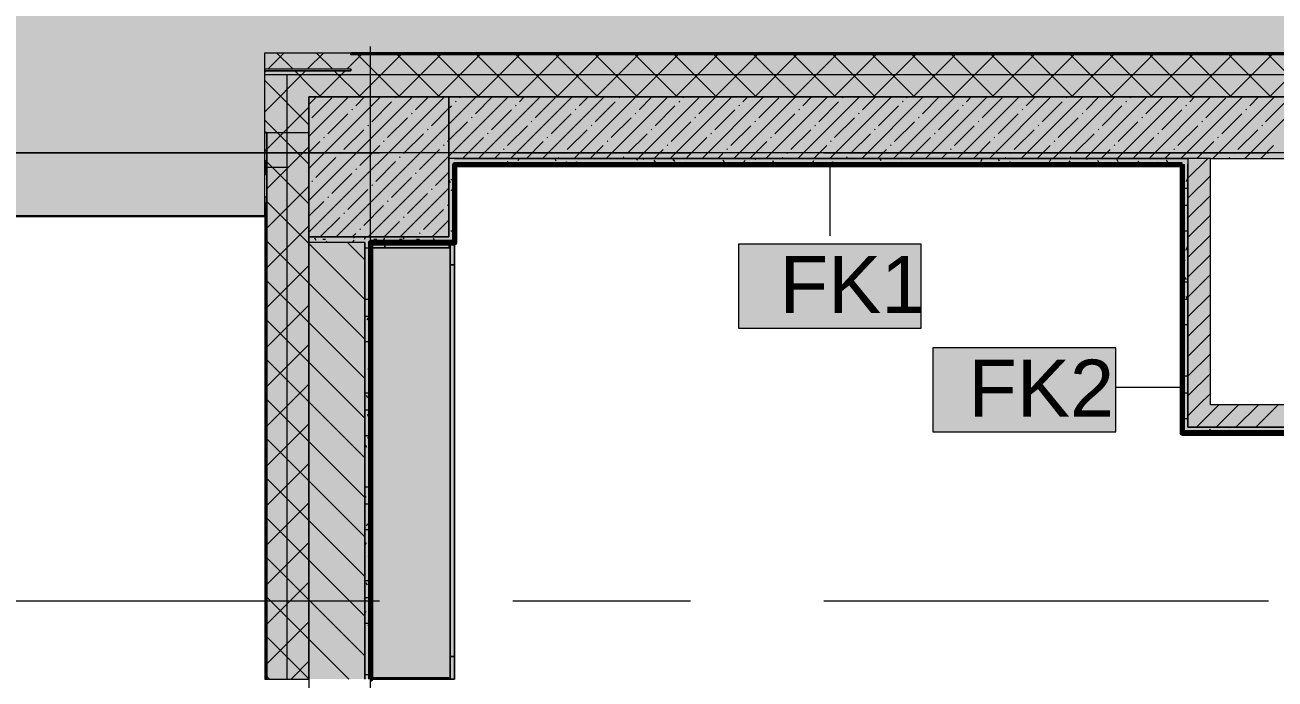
# Model space of a CAD drawing. Header units: millimetres. Extents: x -3817 to 677485, y -22715 to 103890.
# Drawn here: x 551044 to 555509, y 14997 to 17334 of the extents above; entities that cross this region are included whole.
import ezdxf

# ---------------------------------------------------------------- set-up
doc = ezdxf.new("R2010")
doc.units = ezdxf.units.MM
doc.layers.add('PDF _Геометрия', color=7, linetype='Continuous', true_color=0x1d1d1d)
doc.layers.add('PDF _Сплошная заливка', color=7, linetype='Continuous', true_color=0xffffff)
doc.layers.add('PDF _Текст', color=7, linetype='Continuous')
doc.styles.add('PDF GOST-Common', font='arial.ttf')

msp = doc.modelspace()

# ---------------------------------------------------------------- hatches: boundary and pattern name
at = {"layer": 'PDF _Сплошная заливка', "true_color": 0xd4d4d4, "transparency": 33554559}
msp.add_hatch(color=254, dxfattribs=at).paths.add_polyline_path([(551323.7, 16651.8), (551900.1, 16651.8), (551900.1, 17234.9), (590928.1, 17234.9), (590928.1, 25765.2), (586096.2, 25765.2), (586096.2, 29274.9), (549759, 29274.9), (549759, 16651.8), (550593, 16651.8)])
at = {"layer": 'PDF _Сплошная заливка', "transparency": 33554559}
for points in [[(551900.1, 17176.9), (552208.1, 17176.9), (552208.1, 17234.9), (551900.1, 17234.9), (551900.1, 17218.2)], [(551900.1, 16949.9), (552058.1, 16949.9), (552058.1, 17169.9), (551900.1, 17169.9), (551900.1, 16955.7)], [(552058.1, 16576.9), (552558.1, 16576.9), (552558.1, 17076.9), (552058.1, 17076.9), (552058.1, 16955.7)], [(552785.2, 16856.9), (556228.1, 16856.9), (556228.1, 17076.9), (552558.1, 17076.9), (552558.1, 16856.9), (552578.1, 16856.9)], [(555177.1, 16836.9), (555198.1, 16836.9), (555198.1, 16856.9), (552578.1, 16856.9), (552578.1, 16836.9), (553515.9, 16836.9)], [(555178.1, 15876.9), (555198.1, 15876.9), (555198.1, 16836.9), (555178.1, 16836.9), (555178.1, 16477.7)], [(555198.1, 15976.9), (555278.1, 15976.9), (555278.1, 16856.9), (555198.1, 16856.9), (555198.1, 16477.7)], [(552278.1, 16556.9), (552578.1, 16556.9), (552578.1, 16576.9), (552058.1, 16576.9), (552058.1, 16556.9), (552258.1, 16556.9)], [(556438.9, 15896.9), (557808.1, 15896.9), (557808.1, 15976.9), (555198.1, 15976.9), (555198.1, 15896.9)], [(557828.1, 15876.9), (557828.1, 15896.9), (555198.1, 15896.9), (555198.1, 15876.9), (556438.9, 15876.9)]]:
    msp.add_hatch(color=256, dxfattribs=at).paths.add_polyline_path(points)
h = msp.add_hatch(color=256, dxfattribs=at)
h.paths.add_polyline_path([(585778.1, 17076.9), (587578.1, 17076.9), (587578.1, 17226.9), (585778.1, 17226.9)], flags=0)
h.paths.add_polyline_path([(584278.1, 17076.9), (584278.1, 17226.9), (582195.1, 17226.9), (582195.1, 17076.9), (584206.9, 17076.9)], flags=0)
h.paths.add_polyline_path([(585178.1, 17076.9), (585408.1, 17076.9), (585408.1, 17226.9), (585178.1, 17226.9)], flags=0)
h.paths.add_polyline_path([(588858.1, 17076.9), (588858.1, 17226.9), (588478.1, 17226.9), (588478.1, 17076.9), (588591.4, 17076.9)], flags=0)
h.paths.add_polyline_path([(591155.8, 17076.9), (591155.8, 17226.9), (588878.1, 17226.9), (588878.1, 17076.9), (590783.6, 17076.9)], flags=0)
h.paths.add_polyline_path([(581284, 17076.9), (581395.1, 17076.9), (581395.1, 17226.9), (577788.4, 17226.9), (577788.4, 17076.9), (579822.5, 17076.9)], flags=0)
h.paths.add_polyline_path([(576588.4, 17076.9), (576588.4, 17226.9), (571968.1, 17226.9), (571968.1, 17076.9), (574678.1, 17076.9)], flags=0)
h.paths.add_polyline_path([(571053.6, 17076.9), (571168.1, 17076.9), (571168.1, 17226.9), (565028.1, 17226.9), (565028.1, 17076.9), (569592.2, 17076.9)], flags=0)
h.paths.add_polyline_path([(557900.3, 17076.9), (558928.1, 17076.9), (558928.1, 17226.9), (552208.1, 17226.9), (552208.1, 17169.9), (552058.1, 17169.9), (552058.1, 17076.9), (556828.1, 17076.9)], flags=0)
h.paths.add_polyline_path([(560092.6, 17076.9), (560428.1, 17076.9), (560428.1, 17226.9), (559828.1, 17226.9), (559828.1, 17076.9)], flags=0)
h.paths.add_polyline_path([(561328.1, 17076.9), (561928.1, 17076.9), (561928.1, 17226.9), (561328.1, 17226.9)], flags=0)
h = msp.add_hatch(color=256, dxfattribs=at)
h.paths.add_polyline_path([(551908.1, 1776.9), (552058.1, 1776.9), (552058.1, 7096.9), (551908.1, 7096.9), (551908.1, 5006.1)], flags=0)
h.paths.add_polyline_path([(551908.1, 9196.9), (552058.1, 9196.9), (552058.1, 10396.9), (551908.1, 10396.9)], flags=0)
h.paths.add_polyline_path([(551908.1, 12696.9), (552058.1, 12696.9), (552058.1, 14096.9), (551908.1, 14096.9)], flags=0)
h.paths.add_polyline_path([(551908.1, 14996.9), (552058.1, 14996.9), (552058.1, 16949.9), (551908.1, 16949.9), (551908.1, 16477.7)], flags=0)
h = msp.add_hatch(color=256, dxfattribs=at)
h.paths.add_polyline_path([(552278.1, 13296.9), (552278.1, 14096.9), (552258.1, 14096.9), (552258.1, 13296.9)], flags=0)
h.paths.add_polyline_path([(552258.1, 14996.9), (552278.1, 14996.9), (552278.1, 16556.9), (552258.1, 16556.9), (552258.1, 16477.7)], flags=0)
at = {"layer": 'PDF _Сплошная заливка', "true_color": 0xeae6de, "transparency": 33554559}
msp.add_hatch(color=254, dxfattribs=at).paths.add_polyline_path([(552279.1, 14997.1), (552578.1, 14997.1), (552578.1, 16555.9), (552279.1, 16555.9), (552279.1, 16477.7)])

# ---------------------------------------------------------------- linework, layer by layer
at = {"layer": 'PDF _Геометрия', "color": 7, "lineweight": 20}
msp.add_lwpolyline([(586096.2, 25765.2), (586096.2, 29276.9), (549757, 29276.9), (549757, 16649.8), (551900.1, 16649.8), (551900.1, 16651.8), (549759, 16651.8), (549759, 29274.9), (586094.2, 29274.9)], dxfattribs=at)
at = {"layer": 'PDF _Геометрия', "color": 8, "lineweight": 9, "true_color": 0x808080}
msp.add_lwpolyline([(590928.1, 17234.9), (590928.1, 25765.2), (586096.2, 25765.2), (586096.2, 29274.9), (549759, 29274.9), (549759, 16651.8), (551900.1, 16651.8), (551900.1, 17234.9)], close=True, dxfattribs=at)
at = {"layer": 'PDF _Геометрия', "color": 253, "lineweight": 9, "true_color": 0xaaaaaa}
for points in [[(552278.1, 12455.5), (552278.1, 14756.9), (552278.1, 17256.9)], [(547629.9, 16876.9), (550129.9, 16876.9), (552310.3, 16876.9)], [(552786.5, 16876.9), (553421.5, 16876.9)], [(553897.8, 16876.9), (555485.3, 16876.9)], [(547629.9, 15276.9), (550129.9, 15276.9), (552310.3, 15276.9)], [(552786.5, 15276.9), (553421.5, 15276.9)], [(553897.8, 15276.9), (555485.3, 15276.9)]]:
    msp.add_lwpolyline(points, dxfattribs=at)
at = {"layer": 'PDF _Геометрия', "lineweight": 9}
for points in [[(551911.8, 17176.9), (551969.8, 17234.9)], [(552000.2, 17176.9), (551942.2, 17234.9)], [(552053.2, 17176.9), (552111.2, 17234.9)], [(552141.6, 17176.9), (552083.6, 17234.9)], [(552194.6, 17176.9), (552208.1, 17190.4), (552244.6, 17226.9)], [(552383, 17076.9), (552233, 17226.9)], [(552236, 17076.9), (552386, 17226.9)], [(552524.5, 17076.9), (552374.5, 17226.9)], [(552377.5, 17076.9), (552527.5, 17226.9)], [(552665.9, 17076.9), (552515.9, 17226.9)], [(552518.9, 17076.9), (552668.9, 17226.9)], [(552807.3, 17076.9), (552657.3, 17226.9)], [(552660.3, 17076.9), (552810.3, 17226.9)], [(552948.7, 17076.9), (552798.7, 17226.9)], [(552801.7, 17076.9), (552951.7, 17226.9)], [(553090.1, 17076.9), (552940.1, 17226.9)], [(552943.1, 17076.9), (553093.1, 17226.9)], [(553231.6, 17076.9), (553081.6, 17226.9)], [(553084.6, 17076.9), (553234.6, 17226.9)], [(553373, 17076.9), (553223, 17226.9)], [(553226, 17076.9), (553376, 17226.9)], [(553514.4, 17076.9), (553364.4, 17226.9)], [(553367.4, 17076.9), (553517.4, 17226.9)], [(553655.8, 17076.9), (553505.8, 17226.9)], [(553508.8, 17076.9), (553658.8, 17226.9)], [(553797.3, 17076.9), (553647.3, 17226.9)], [(553650.2, 17076.9), (553800.2, 17226.9)], [(553938.7, 17076.9), (553788.7, 17226.9)], [(553791.7, 17076.9), (553941.7, 17226.9)], [(554080.1, 17076.9), (553930.1, 17226.9)], [(553933.1, 17076.9), (554083.1, 17226.9)], [(554221.5, 17076.9), (554071.5, 17226.9)], [(554074.5, 17076.9), (554224.5, 17226.9)], [(554362.9, 17076.9), (554212.9, 17226.9)], [(554215.9, 17076.9), (554365.9, 17226.9)], [(554504.4, 17076.9), (554354.4, 17226.9)], [(554357.4, 17076.9), (554507.4, 17226.9)], [(554645.8, 17076.9), (554495.8, 17226.9)], [(554498.8, 17076.9), (554648.8, 17226.9)], [(554787.2, 17076.9), (554637.2, 17226.9)], [(554640.2, 17076.9), (554790.2, 17226.9)], [(554928.6, 17076.9), (554778.6, 17226.9)], [(554781.6, 17076.9), (554931.6, 17226.9)], [(555070, 17076.9), (554920, 17226.9)], [(554923, 17076.9), (555073, 17226.9)], [(555211.5, 17076.9), (555061.5, 17226.9)], [(555064.5, 17076.9), (555214.5, 17226.9)], [(555352.9, 17076.9), (555202.9, 17226.9)], [(555205.9, 17076.9), (555355.9, 17226.9)], [(555494.3, 17076.9), (555344.3, 17226.9)], [(555347.3, 17076.9), (555497.3, 17226.9)], [(555635.7, 17076.9), (555485.7, 17226.9)], [(555488.7, 17076.9), (555638.7, 17226.9)], [(551900.1, 17165.2), (551904.8, 17169.9)], [(551900.1, 17023.8), (552046.2, 17169.9)], [(552100.2, 17076.9), (552058.1, 17118.9), (552007.2, 17169.9)], [(552094.6, 17076.9), (552187.6, 17169.9)], [(552241.6, 17076.9), (552148.6, 17169.9)], [(552058.1, 16977.5), (551900.1, 17135.5)], [(552058.1, 17049.5), (552085.5, 17076.9)], [(552058.1, 16935.4), (552199.6, 17076.9)], [(552058.1, 16821.4), (552313.6, 17076.9)], [(552058.1, 16707.3), (552427.7, 17076.9)], [(552058.1, 16593.3), (552541.7, 17076.9)], [(552068.3, 17002.6), (552139.6, 17073.9)], [(552155.8, 16576.9), (552558.1, 16979.2), (552655.8, 17076.9)], [(552225.1, 17045.4), (552256.6, 17076.9)], [(552269.8, 16576.9), (552558.1, 16865.2), (552769.8, 17076.9)], [(552282.2, 16988.4), (552353.4, 17059.7)], [(552367.7, 17073.9), (552370.1, 17076.3)], [(552439, 17031.2), (552484.7, 17076.9)], [(552581.5, 17059.7), (552583.9, 17062)], [(552595.8, 17073.9), (552598.7, 17076.9)], [(552652.8, 17016.9), (552712.8, 17076.9)], [(552663.9, 16856.9), (552883.9, 17076.9)], [(552777.9, 16856.9), (552997.9, 17076.9)], [(552809.6, 17059.7), (552826.8, 17076.9)], [(552866.7, 17002.6), (552937.9, 17073.9)], [(552892, 16856.9), (553112, 17076.9)], [(553006, 16856.9), (553226, 17076.9)], [(553023.5, 17045.4), (553054.9, 17076.9)], [(553080.5, 16988.4), (553151.8, 17059.7)], [(553120.1, 16856.9), (553340.1, 17076.9)], [(553166, 17073.9), (553168.4, 17076.3)], [(553234.1, 16856.9), (553454.1, 17076.9)], [(553237.3, 17031.2), (553283, 17076.9)], [(553348.2, 16856.9), (553568.2, 17076.9)], [(553379.9, 17059.7), (553382.3, 17062)], [(553394.1, 17073.9), (553397.1, 17076.9)], [(553451.2, 17016.9), (553511.1, 17076.9)], [(553462.2, 16856.9), (553682.2, 17076.9)], [(553576.3, 16856.9), (553796.3, 17076.9)], [(553608, 17059.7), (553625.2, 17076.9)], [(553665, 17002.6), (553736.3, 17073.9)], [(553690.3, 16856.9), (553910.3, 17076.9)], [(553804.4, 16856.9), (554024.4, 17076.9)], [(553821.8, 17045.4), (553853.3, 17076.9)], [(553878.9, 16988.4), (553950.1, 17059.7)], [(553918.4, 16856.9), (554138.4, 17076.9)], [(553964.4, 17073.9), (553966.8, 17076.3)], [(554032.5, 16856.9), (554252.5, 17076.9)], [(554035.7, 17031.2), (554081.4, 17076.9)], [(554146.5, 16856.9), (554366.5, 17076.9)], [(554178.2, 17059.7), (554180.6, 17062)], [(554192.5, 17073.9), (554195.4, 17076.9)], [(554249.5, 17016.9), (554309.5, 17076.9)], [(554260.6, 16856.9), (554480.5, 17076.9)], [(554374.6, 16856.9), (554594.6, 17076.9)], [(554406.3, 17059.7), (554423.5, 17076.9)], [(554463.4, 17002.6), (554534.6, 17073.9)], [(554488.6, 16856.9), (554708.6, 17076.9)], [(554602.7, 16856.9), (554822.7, 17076.9)], [(554620.2, 17045.4), (554651.6, 17076.9)], [(554677.2, 16988.4), (554748.5, 17059.7)], [(554716.7, 16856.9), (554936.7, 17076.9)], [(554762.7, 17073.9), (554765.1, 17076.3)], [(554830.8, 16856.9), (555050.8, 17076.9)], [(554834, 17031.2), (554879.7, 17076.9)], [(554944.8, 16856.9), (555164.8, 17076.9)], [(554976.6, 17059.7), (554978.9, 17062)], [(554990.8, 17073.9), (554993.8, 17076.9)], [(555047.9, 17016.9), (555107.8, 17076.9)], [(555058.9, 16856.9), (555278.9, 17076.9)], [(555172.9, 16856.9), (555392.9, 17076.9)], [(555204.7, 17059.7), (555221.9, 17076.9)], [(555261.7, 17002.6), (555333, 17073.9)], [(555287, 16856.9), (555507, 17076.9)], [(555401, 16856.9), (555621, 17076.9)], [(555418.5, 17045.4), (555450, 17076.9)], [(555475.5, 16988.4), (555546.8, 17059.7)], [(551900.1, 16882.4), (551908.1, 16890.4), (551967.6, 16949.9), (552058.1, 17040.4)], [(552125.3, 16945.6), (552196.6, 17016.9)], [(552210.9, 17031.2), (552213.3, 17033.5)], [(552424.7, 17016.9), (552427.1, 17019.3)], [(552496, 16974.1), (552558.1, 17036.2), (552567.3, 17045.4)], [(552709.8, 16959.9), (552781.1, 17031.2)], [(552795.4, 17045.4), (552797.8, 17047.8)], [(552923.7, 16945.6), (552995, 17016.9)], [(553009.2, 17031.2), (553011.6, 17033.5)], [(553223.1, 17016.9), (553225.4, 17019.3)], [(553294.4, 16974.1), (553365.6, 17045.4)], [(553508.2, 16959.9), (553579.5, 17031.2)], [(553593.7, 17045.4), (553596.1, 17047.8)], [(553722, 16945.6), (553793.3, 17016.9)], [(553807.6, 17031.2), (553809.9, 17033.5)], [(554021.4, 17016.9), (554023.8, 17019.3)], [(554092.7, 16974.1), (554164, 17045.4)], [(554306.5, 16959.9), (554377.8, 17031.2)], [(554392.1, 17045.4), (554394.4, 17047.8)], [(554520.4, 16945.6), (554591.7, 17016.9)], [(554605.9, 17031.2), (554608.3, 17033.5)], [(554819.8, 17016.9), (554822.1, 17019.3)], [(554891, 16974.1), (554962.3, 17045.4)], [(555104.9, 16959.9), (555176.2, 17031.2)], [(555190.4, 17045.4), (555192.8, 17047.8)], [(555318.7, 16945.6), (555390, 17016.9)], [(555404.3, 17031.2), (555406.6, 17033.5)], [(552058.1, 16836.1), (551944.4, 16949.9), (551900.1, 16994.1)], [(552267.9, 16974.1), (552270.3, 16976.5)], [(552339.2, 16931.4), (552410.5, 17002.6)], [(552553, 16917.1), (552558.1, 16922.2), (552624.3, 16988.4)], [(552638.6, 17002.6), (552640.9, 17005)], [(552766.9, 16902.8), (552838.2, 16974.1)], [(552852.4, 16988.4), (552854.8, 16990.8)], [(553066.3, 16974.1), (553068.6, 16976.5)], [(553137.5, 16931.4), (553208.8, 17002.6)], [(553351.4, 16917.1), (553422.7, 16988.4)], [(553436.9, 17002.6), (553439.3, 17005)], [(553565.2, 16902.8), (553636.5, 16974.1)], [(553650.8, 16988.4), (553653.1, 16990.8)], [(553864.6, 16974.1), (553867, 16976.5)], [(553935.9, 16931.4), (554007.2, 17002.6)], [(554149.7, 16917.1), (554221, 16988.4)], [(554235.3, 17002.6), (554237.6, 17005)], [(554363.6, 16902.8), (554434.8, 16974.1)], [(554449.1, 16988.4), (554451.5, 16990.8)], [(554662.9, 16974.1), (554665.3, 16976.5)], [(554734.2, 16931.4), (554805.5, 17002.6)], [(554948.1, 16917.1), (555019.3, 16988.4)], [(555033.6, 17002.6), (555036, 17005)], [(555161.9, 16902.8), (555233.2, 16974.1)], [(555247.4, 16988.4), (555249.8, 16990.8)], [(555461.3, 16974.1), (555463.7, 16976.5)], [(552111.1, 16931.4), (552113.5, 16933.7)], [(552182.4, 16888.6), (552253.7, 16959.9)], [(552396.2, 16874.3), (552467.5, 16945.6)], [(552481.8, 16959.9), (552484.1, 16962.2)], [(552610.1, 16860.1), (552681.3, 16931.4)], [(552695.6, 16945.6), (552698, 16948)], [(552909.4, 16931.4), (552911.8, 16933.7)], [(552980.7, 16888.6), (553052, 16959.9)], [(553194.6, 16874.3), (553265.8, 16945.6)], [(553280.1, 16959.9), (553282.5, 16962.2)], [(553408.4, 16860.1), (553479.7, 16931.4)], [(553493.9, 16945.6), (553496.3, 16948)], [(553707.8, 16931.4), (553710.2, 16933.7)], [(553779.1, 16888.6), (553850.3, 16959.9)], [(553992.9, 16874.3), (554064.2, 16945.6)], [(554078.4, 16959.9), (554080.8, 16962.2)], [(554206.7, 16860.1), (554278, 16931.4)], [(554292.3, 16945.6), (554294.7, 16948)], [(554506.1, 16931.4), (554508.5, 16933.7)], [(554577.4, 16888.6), (554648.7, 16959.9)], [(554791.2, 16874.3), (554862.5, 16945.6)], [(554876.8, 16959.9), (554879.2, 16962.2)], [(555005.1, 16860.1), (555076.4, 16931.4)], [(555090.6, 16945.6), (555093, 16948)], [(555304.5, 16931.4), (555306.8, 16933.7)], [(555375.7, 16888.6), (555447, 16959.9)], [(551908.1, 16748.9), (552058.1, 16898.9)], [(552058.1, 16878.4), (552096.8, 16917.1)], [(552239.4, 16831.6), (552310.7, 16902.8)], [(552324.9, 16917.1), (552327.3, 16919.5)], [(552453.2, 16817.3), (552524.5, 16888.6)], [(552538.8, 16902.8), (552541.1, 16905.2)], [(552752.6, 16888.6), (552755, 16891)], [(552834.9, 16856.9), (552895.2, 16917.1)], [(553063, 16856.9), (553109, 16902.8)], [(553123.3, 16917.1), (553125.6, 16919.5)], [(553291.1, 16856.9), (553322.9, 16888.6)], [(553337.1, 16902.8), (553339.5, 16905.2)], [(553551, 16888.6), (553553.3, 16891)], [(553633.3, 16856.9), (553693.5, 16917.1)], [(553861.4, 16856.9), (553907.4, 16902.8)], [(553921.6, 16917.1), (553924, 16919.5)], [(554089.5, 16856.9), (554121.2, 16888.6)], [(554135.5, 16902.8), (554137.8, 16905.2)], [(554349.3, 16888.6), (554351.7, 16891)], [(554431.6, 16856.9), (554491.9, 16917.1)], [(554659.7, 16856.9), (554705.7, 16902.8)], [(554720, 16917.1), (554722.3, 16919.5)], [(554887.8, 16856.9), (554919.6, 16888.6)], [(554933.8, 16902.8), (554936.2, 16905.2)], [(555147.7, 16888.6), (555150, 16891)], [(555230, 16856.9), (555290.2, 16917.1)], [(555458.1, 16856.9), (555504.1, 16902.8)], [(552058.1, 16694.7), (551908.1, 16844.7), (551902.9, 16849.9), (551900.1, 16852.7)], [(552082.6, 16788.8), (552153.9, 16860.1)], [(552168.1, 16874.3), (552170.5, 16876.7)], [(552296.4, 16774.5), (552367.7, 16845.8)], [(552382, 16860.1), (552384.3, 16862.4)], [(552720.9, 16856.9), (552738.4, 16874.3)], [(552949, 16856.9), (552952.2, 16860.1)], [(552966.5, 16874.3), (552968.8, 16876.7)], [(553180.3, 16860.1), (553182.7, 16862.4)], [(553519.2, 16856.9), (553536.7, 16874.3)], [(553747.3, 16856.9), (553750.5, 16860.1)], [(553764.8, 16874.3), (553767.2, 16876.7)], [(553978.6, 16860.1), (553981, 16862.4)], [(554317.6, 16856.9), (554335.1, 16874.3)], [(554545.7, 16856.9), (554548.9, 16860.1)], [(554563.2, 16874.3), (554565.5, 16876.7)], [(554777, 16860.1), (554779.4, 16862.4)], [(555115.9, 16856.9), (555133.4, 16874.3)], [(555198.1, 16786.3), (555268.7, 16856.9)], [(555344, 16856.9), (555347.2, 16860.1)], [(555361.5, 16874.3), (555363.9, 16876.7)], [(552139.6, 16731.8), (552210.9, 16803.1)], [(552225.1, 16817.3), (552227.5, 16819.7)], [(552439, 16803.1), (552441.4, 16805.4)], [(552510.3, 16760.3), (552558.1, 16808.1)], [(555198.1, 16715.5), (555278.1, 16795.5)], [(551908.1, 16607.5), (552058.1, 16757.5)], [(552068.3, 16774.5), (552070.7, 16776.9)], [(552196.6, 16674.7), (552267.9, 16746)], [(552282.2, 16760.3), (552284.5, 16762.7)], [(552353.4, 16717.5), (552424.7, 16788.8)], [(552383.9, 16576.9), (552558.1, 16751.1)], [(552496, 16746), (552498.4, 16748.4)], [(552258.1, 16353.3), (552058.1, 16553.3), (551908.1, 16703.3)], [(552058.1, 16650.3), (552111.1, 16703.3)], [(552125.3, 16717.5), (552127.7, 16719.9)], [(552339.2, 16703.3), (552341.6, 16705.6)], [(552410.5, 16660.5), (552481.8, 16731.8)], [(555198.1, 16644.8), (555278.1, 16724.8)], [(552182.4, 16660.5), (552184.7, 16662.9)], [(552253.7, 16617.7), (552324.9, 16689)], [(552467.5, 16603.5), (552538.8, 16674.7)], [(552553, 16689), (552555.4, 16691.4)], [(551908.1, 16466.1), (552058.1, 16616.1)], [(552098.7, 16576.9), (552168.1, 16646.2)], [(552326.8, 16576.9), (552382, 16632)], [(552396.2, 16646.2), (552398.6, 16648.6)], [(552497.9, 16576.9), (552558.1, 16637.1)], [(555198.1, 16574.1), (555278.1, 16654.1)], [(552212.8, 16576.9), (552225.1, 16589.2)], [(552239.4, 16603.5), (552241.8, 16605.8)], [(552453.2, 16589.2), (552455.6, 16591.6)], [(552554.9, 16576.9), (552558.1, 16580)], [(555198.1, 16503.4), (555278.1, 16583.4)], [(552258.1, 16211.8), (552058.1, 16411.8), (551908.1, 16561.8)], [(552258.1, 16494.7), (552195.9, 16556.9)], [(555198.1, 16432.7), (555278.1, 16512.7)], [(551908.1, 16324.7), (552058.1, 16474.7)], [(555198.1, 16362), (555278.1, 16442)], [(552258.1, 16070.4), (552058.1, 16270.4), (551908.1, 16420.4)], [(555198.1, 16291.3), (555278.1, 16371.3)], [(551908.1, 16183.3), (552058.1, 16333.3)], [(555198.1, 16220.6), (555278.1, 16300.6)], [(552258.1, 15929), (552058.1, 16129), (551908.1, 16279)], [(555198.1, 16149.9), (555278.1, 16229.9)], [(551908.1, 16041.8), (552058.1, 16191.8)], [(552258.1, 15787.6), (552058.1, 15987.6), (551908.1, 16137.6)], [(555198.1, 16079.1), (555278.1, 16159.1)], [(555198.1, 16008.4), (555278.1, 16088.4)], [(551908.1, 15900.4), (552058.1, 16050.4)], [(552258.1, 15646.2), (552058.1, 15846.2), (551908.1, 15996.2)], [(555198.1, 15937.7), (555237.2, 15976.9), (555278.1, 16017.7)], [(555228, 15896.9), (555308, 15976.9)], [(555298.7, 15896.9), (555378.7, 15976.9)], [(555369.4, 15896.9), (555449.4, 15976.9)], [(555440.1, 15896.9), (555520.1, 15976.9)], [(551908.1, 15759), (552058.1, 15909)], [(552258.1, 15504.7), (552058.1, 15704.7), (551908.1, 15854.7)], [(551908.1, 15617.6), (552058.1, 15767.6)], [(552258.1, 15363.3), (552058.1, 15563.3), (551908.1, 15713.3)], [(551908.1, 15476.2), (552058.1, 15626.2)], [(552258.1, 15221.9), (552058.1, 15421.9), (551908.1, 15571.9)], [(551908.1, 15334.7), (552058.1, 15484.7)], [(552258.1, 15080.5), (552058.1, 15280.5), (551908.1, 15430.5)], [(551908.1, 15193.3), (552058.1, 15343.3)], [(552200.3, 14996.9), (552058.1, 15139), (551908.1, 15289)], [(551908.1, 15051.9), (552058.1, 15201.9)], [(552058.9, 14996.9), (552058.1, 14997.6), (551908.1, 15147.6)], [(551994.5, 14996.9), (552058.1, 15060.5)], [(551917.5, 14996.9), (551908.1, 15006.2)]]:
    msp.add_lwpolyline(points, dxfattribs=at)
at = {"layer": 'PDF _Геометрия', "color": 9, "lineweight": 9, "true_color": 0xc0c0c0}
for points in [[(558308.1, 16855.9), (558308.1, 16456.9), (558328.1, 16456.9), (558948.1, 16456.9), (558948.1, 16476.9), (558948.1, 16876.9), (558928.1, 16876.9), (558928.1, 16476.9), (558328.1, 16476.9), (558328.1, 16856.9), (558328.1, 16876.9), (557808.1, 16876.9), (558328.1, 16876.9), (558328.1, 17076.9), (558928.1, 17076.9), (558928.1, 17234.9), (552208.1, 17234.9)], [(551900.1, 17169.9), (552058.1, 17169.9)], [(552278.1, 16555.9), (552278.1, 16556.9), (552578.1, 16556.9), (552578.1, 16576.9), (552578.1, 16835.9)], [(555178.1, 16836.9), (555178.1, 15876.9), (555198.1, 15876.9), (557828.1, 15876.9), (557828.1, 15896.9)], [(551900.1, 16699.9), (551900.1, 14996.9), (552058.1, 14996.9), (552058.1, 14096.9), (552258.1, 14096.9), (552278.1, 14096.9)]]:
    msp.add_lwpolyline(points, dxfattribs=at)
at = {"layer": 'PDF _Геометрия', "color": 7, "lineweight": 9}
for points in [[(558928.1, 17229.9), (552208.1, 17229.9), (552208.1, 17226.9), (552208.1, 17229.9), (552208.1, 17234.9), (552208.1, 17229.9)], [(558928.1, 17226.9), (552208.1, 17226.9)], [(551900.1, 17176.9), (552208.1, 17176.9), (552208.1, 17171.9), (552208.1, 17169.9), (552058.1, 17169.9), (552208.1, 17169.9), (552208.1, 17171.9)], [(551900.1, 17171.9), (552208.1, 17171.9), (552208.1, 17176.9)], [(552058.1, 17169.9), (551900.1, 17169.9)], [(551979.1, 17155.9), (551900.1, 17155.9)], [(558928.1, 17155.9), (551979.1, 17155.9), (551979.1, 14996.9)], [(551900.1, 16849.9), (551908.1, 16849.9), (551908.1, 16949.9), (551908.1, 16849.9), (551908.1, 16799.9), (551908.1, 16719.9), (551908.1, 14996.9)], [(551908.1, 16949.9), (551900.1, 16949.9), (551905.1, 16949.9), (551908.1, 16949.9), (552058.1, 16949.9)], [(561728.7, 16876.9), (548915.3, 16876.9), (548795.3, 16876.9)], [(551900.1, 16799.9), (551908.1, 16799.9), (551908.1, 16849.9)], [(555278.1, 16856.9), (555198.1, 16856.9), (552578.1, 16856.9), (552558.1, 16856.9)], [(552578.1, 16856.9), (555198.1, 16856.9), (555198.1, 16836.9), (555198.1, 15976.9), (555198.1, 16836.9)], [(552578.1, 16836.9), (555177.1, 16836.9)], [(553918.7, 16836.4), (553918.7, 16580.5)], [(551979.1, 16824.9), (551900.1, 16824.9)], [(551900.1, 16699.9), (551900.1, 16719.9), (551905.1, 16719.9), (551908.1, 16719.9), (551908.1, 16799.9)], [(551905.1, 16719.9), (551905.1, 14996.9)], [(552258.1, 16556.9), (552258.1, 14996.9), (552258.1, 16556.9), (552058.1, 16556.9)], [(552278.1, 14996.9), (552278.1, 16555.9)], [(555177.6, 16038.2), (554940.3, 16038.2)]]:
    msp.add_lwpolyline(points, dxfattribs=at)
at = {"layer": 'PDF _Геометрия', "color": 9, "lineweight": 9, "true_color": 0xc0c0c0}
for points in [[(555278.1, 16856.9), (556228.1, 16856.9), (556228.1, 17076.9), (552558.1, 17076.9), (552558.1, 16856.9), (552558.1, 16576.9), (552058.1, 16576.9), (552058.1, 16556.9), (552058.1, 16949.9), (552058.1, 17076.9), (556828.1, 17076.9), (556828.1, 16876.9), (557728.1, 16876.9), (557728.1, 15976.9), (555278.1, 15976.9)], [(557808.1, 15896.9), (555198.1, 15896.9), (555198.1, 15976.9), (555198.1, 15896.9), (557808.1, 15896.9), (557808.1, 15976.9)]]:
    msp.add_lwpolyline(points, close=True, dxfattribs=at)
at = {"layer": 'PDF _Геометрия', "color": 7, "lineweight": 9}
for points in [[(552558.1, 17076.9), (552058.1, 17076.9), (552058.1, 16576.9), (552558.1, 16576.9)], [(552058.1, 14996.9), (552058.1, 16556.9)], [(554245.3, 16550.4), (553592.2, 16550.4), (553592.2, 16250.4), (554245.3, 16250.4)], [(554940.3, 16180.1), (554287.2, 16180.1), (554287.2, 15880.1), (554940.3, 15880.1)]]:
    msp.add_lwpolyline(points, close=True, dxfattribs=at)
at = {"layer": 'PDF _Геометрия', "color": 231, "lineweight": 70, "true_color": 0xff80c0}
for points in [[(552278.1, 14996.9), (552279.1, 14996.9), (552279.1, 16555.9), (552578.1, 16555.9), (552579.1, 16555.9), (552579.1, 16835.9), (555177.1, 16835.9)], [(552578.1, 16835.9), (552578.1, 16556.9), (552278.1, 16556.9), (552278.1, 16555.9)]]:
    msp.add_lwpolyline(points, dxfattribs=at)
at = {"layer": 'PDF _Геометрия', "color": 231, "lineweight": 9, "true_color": 0xff80c0}
for points in [[(555177.1, 16835.9), (555177.1, 16836.9), (552578.1, 16836.9), (552578.1, 16835.9)], [(552278.1, 16555.9), (552278.1, 14996.9)]]:
    msp.add_lwpolyline(points, dxfattribs=at)
at = {"layer": 'PDF _Геометрия', "color": 253, "lineweight": 9, "true_color": 0x9b9b9b}
for points in [[(552716.8, 16842.5), (552726.8, 16842.5)], [(552768, 16846.3), (552762.9, 16837.6)], [(552809.3, 16856.9), (552804.6, 16848.7)], [(552808.2, 16842.5), (552818.3, 16842.5)], [(552831.5, 16854.7), (552830.3, 16856.9)], [(552869.2, 16842.5), (552879.2, 16842.5)], [(552914.9, 16856.9), (552914.2, 16855.8)], [(552941.2, 16847.7), (552936.1, 16856.4)], [(552982.6, 16836.9), (552977.8, 16845.2)], [(553013.7, 16845.2), (553008.9, 16836.9)], [(553021.6, 16842.5), (553031.6, 16842.5)], [(553077.2, 16855.8), (553076.7, 16856.9)], [(553081.7, 16841.1), (553079.3, 16836.9)], [(553113, 16842.5), (553123.1, 16842.5)], [(553161.2, 16856.9), (553160, 16854.7)], [(553204.4, 16842.5), (553214.5, 16842.5)], [(553231.6, 16856.9), (553228, 16850.6)], [(553254.9, 16852.9), (553252.6, 16856.9)], [(553296.6, 16841.7), (553291.5, 16850.4)], [(553327.5, 16840), (553325.6, 16836.9)], [(553364.6, 16845.8), (553359.6, 16854.5)], [(553387.3, 16842.5), (553397.4, 16842.5)], [(553405, 16836.9), (553401.2, 16843.3)], [(553478.8, 16842.5), (553488.8, 16842.5)], [(553542.3, 16842.8), (553537.3, 16851.5)], [(553539.7, 16842.5), (553549.8, 16842.5)], [(553614.8, 16850.1), (553609.8, 16841.4)], [(553654, 16856.9), (553651.4, 16852.5)], [(553692.1, 16842.5), (553702.2, 16842.5)], [(553720, 16839.8), (553715, 16848.5)], [(553756.9, 16836.9), (553756.6, 16837.4)], [(553783.6, 16842.5), (553793.6, 16842.5)], [(553818.9, 16837.8), (553818.4, 16836.9)], [(553827.3, 16836.9), (553824.7, 16841.4)], [(553860.6, 16849), (553855.5, 16840.3)], [(553875, 16842.5), (553885.1, 16842.5)], [(553928.6, 16844.9), (553924, 16836.9)], [(554003.3, 16836.9), (554002.4, 16838.4)], [(554057.9, 16842.5), (554067.9, 16842.5)], [(554076.3, 16856.9), (554074.9, 16854.4)], [(554101.8, 16849.1), (554097.3, 16856.9)], [(554149.3, 16842.5), (554159.4, 16842.5)], [(554174.3, 16843.8), (554170.3, 16836.9)], [(554210.3, 16842.5), (554220.3, 16842.5)], [(554242.4, 16839.7), (554240.7, 16836.9)], [(554362.7, 16842.5), (554372.7, 16842.5)], [(554415.6, 16854.2), (554414.1, 16856.9)], [(554454.1, 16842.5), (554464.2, 16842.5)], [(554461.7, 16853.9), (554456.7, 16845.2)], [(554498.6, 16856.9), (554498.3, 16856.3)], [(554525.3, 16847.2), (554520.2, 16855.9)], [(554545.6, 16842.5), (554555.6, 16842.5)], [(554566.4, 16836.9), (554561.9, 16844.7)], [(554661.3, 16855.3), (554660.4, 16856.9)], [(554665.8, 16841.6), (554663.1, 16836.9)], [(554707.5, 16852.8), (554702.4, 16844.1)], [(554728.4, 16842.5), (554738.5, 16842.5)], [(554775.5, 16848.7), (554770.5, 16840)], [(554819.9, 16842.5), (554829.9, 16842.5)], [(554839, 16852.3), (554836.4, 16856.9)], [(554880.7, 16841.2), (554875.6, 16849.9)], [(554880.8, 16842.5), (554890.9, 16842.5)], [(554948.7, 16845.3), (554943.7, 16854)], [(554988.7, 16836.9), (554985.3, 16842.8)], [(555021.2, 16847.6), (555016.2, 16838.9)], [(555033.2, 16842.5), (555043.3, 16842.5)], [(555089.3, 16843.5), (555085.4, 16836.9)], [(555126.4, 16842.3), (555121.4, 16851)], [(555124.7, 16842.5), (555134.7, 16842.5)], [(552559.8, 16790.5), (552558.1, 16787.6)], [(555183.7, 16824.2), (555178.7, 16815.5)], [(552563.5, 16770.4), (552558.4, 16779.1)], [(552564.4, 16781.6), (552574.4, 16781.6)], [(552570.9, 16748.9), (552565.9, 16740.2)], [(555185.6, 16751.1), (555195.7, 16751.1)], [(555194.8, 16782.6), (555189.8, 16773.8)], [(555198.1, 16718.1), (555197.6, 16719)], [(555185.6, 16690.1), (555195.7, 16690.1)], [(552578, 16639.2), (552573, 16630.5)], [(552084.2, 16564.1), (552079.2, 16572.8)], [(552107.2, 16568.2), (552117.2, 16568.2)], [(552220.3, 16572.3), (552217.6, 16576.9)], [(552260.2, 16576.3), (552255.1, 16567.6)], [(552290, 16568.2), (552300.1, 16568.2)], [(552328.2, 16572.3), (552323.2, 16563.5)], [(552381.5, 16568.2), (552391.5, 16568.2)], [(552398, 16569.3), (552393.6, 16576.9)], [(552439.6, 16558.1), (552434.6, 16566.8)], [(552442.4, 16568.2), (552452.5, 16568.2)], [(552507.7, 16562.2), (552502.6, 16570.9)], [(552564.4, 16598.7), (552574.4, 16598.7)], [(552573.9, 16571.2), (552568.9, 16562.5)], [(555182.6, 16578.5), (555178.1, 16570.7)], [(555185.6, 16598.7), (555195.7, 16598.7)], [(552123.6, 16556.9), (552120.8, 16561.6)], [(552218.5, 16565.2), (552213.7, 16556.9)], [(552259.6, 16537.7), (552269.6, 16537.7)], [(552545.9, 16556.9), (552544.3, 16559.8)], [(555193.7, 16536.8), (555188.7, 16528.1)], [(555198.1, 16535.2), (555194.6, 16541.3)], [(552278.1, 16485.5), (552277.4, 16484.4)], [(555188.4, 16491), (555183.4, 16499.7)], [(555185.6, 16415.8), (555195.7, 16415.8)], [(555192.5, 16422.9), (555187.5, 16431.6)], [(552258.9, 16383.4), (552258.1, 16384.8)], [(552259.6, 16354.9), (552269.6, 16354.9)], [(555185.6, 16354.9), (555195.7, 16354.9)], [(555196.6, 16354.9), (555191.6, 16363.6)], [(552259.1, 16330.6), (552258.1, 16329)], [(555185.5, 16313.3), (555180.4, 16322)], [(552259.6, 16293.9), (552269.6, 16293.9)], [(552270.2, 16289), (552265.2, 16280.3)], [(555185.6, 16263.4), (555195.7, 16263.4)], [(552278.1, 16228.3), (552277.3, 16229.6)], [(552259.6, 16202.5), (552269.6, 16202.5)], [(552277.3, 16179.3), (552272.3, 16170.6)], [(555178.4, 16203.6), (555178.1, 16204.1)], [(555182.5, 16135.6), (555178.1, 16143.1)], [(555184.5, 16155), (555179.5, 16146.3)], [(552273.2, 16111.3), (552268.2, 16102.6)], [(555185.6, 16080.5), (555195.7, 16080.5)], [(552278.1, 16045.4), (552274.3, 16051.9)], [(555198.1, 16047.5), (555196.8, 16049.8)], [(552259.6, 16019.6), (552269.6, 16019.6)], [(552268.2, 16001.6), (552263.2, 16010.3)], [(555185.6, 16019.6), (555195.7, 16019.6)], [(552259.6, 15958.6), (552269.6, 15958.6)], [(552272.3, 15933.6), (552267.3, 15942.3)], [(555183.4, 15909.3), (555178.4, 15900.6)], [(555185.6, 15928.1), (555195.7, 15928.1)], [(555251.6, 15893.9), (555249.9, 15896.9)], [(555277.1, 15897.7), (555287.1, 15897.7)], [(555368.5, 15897.7), (555378.6, 15897.7)], [(555460, 15897.7), (555470, 15897.7)], [(555493, 15896.9), (555492.1, 15895.4)], [(552259.6, 15867.2), (552269.6, 15867.2)], [(552272.1, 15865.5), (552267.1, 15856.8)], [(552276.4, 15865.5), (552271.3, 15874.2)], [(555236.2, 15878.8), (555235.1, 15876.9)], [(555277.8, 15890), (555272.8, 15881.2)], [(555331.8, 15876.9), (555329.8, 15880.3)], [(555345.9, 15885.9), (555340.8, 15877.2)], [(552265.2, 15823.9), (552260.2, 15832.6)], [(552258.1, 15714.2), (552258.1, 15714.3)], [(552259.6, 15684.3), (552269.6, 15684.3)], [(552259.9, 15661.4), (552258.1, 15658.4)], [(552262.2, 15646.2), (552258.1, 15653.3)], [(552259.6, 15623.3), (552269.6, 15623.3)], [(552266.9, 15551.8), (552261.9, 15543.1)], [(552278.1, 15557.7), (552276.5, 15560.5)], [(552259.6, 15531.9), (552269.6, 15531.9)], [(552262.9, 15483.7), (552258.1, 15475.5)], [(552274, 15442.1), (552269, 15433.4)], [(552259.6, 15349), (552269.6, 15349)], [(552267.4, 15332.4), (552262.4, 15341.1)], [(552259.6, 15288.1), (552269.6, 15288.1)], [(552261.8, 15238), (552258.1, 15231.7)], [(552259.6, 15196.6), (552269.6, 15196.6)], [(552272.9, 15196.4), (552267.9, 15187.6)], [(552275.6, 15196.4), (552270.5, 15205.1)], [(552259.6, 15013.7), (552269.6, 15013.7)]]:
    msp.add_lwpolyline(points, dxfattribs=at)
at = {"layer": 'PDF _Геометрия', "color": 96, "lineweight": 9, "true_color": 0x008000}
msp.add_lwpolyline([(555178.1, 16836.9), (555177.1, 16836.9)], dxfattribs=at)
at = {"layer": 'PDF _Геометрия', "color": 96, "lineweight": 70, "true_color": 0x008000}
for points in [[(555177.1, 16835.9), (555177.1, 15876.9), (555177.1, 15875.9), (557828.1, 15875.9)], [(557828.1, 15876.9), (555178.1, 15876.9), (555178.1, 16836.9)]]:
    msp.add_lwpolyline(points, dxfattribs=at)
at = {"layer": 'PDF _Геометрия', "color": 8, "lineweight": 9, "true_color": 0x808080}
for points in [[(552279.1, 14997.1), (552578.1, 14997.1), (552578.1, 16555.9), (552578.1, 14997.1)], [(552578.1, 16555.9), (552578.1, 14997.1), (552578.1, 16555.9)], [(552578.1, 16477.2), (552578.1, 15077.2), (552578.1, 16477.2)]]:
    msp.add_lwpolyline(points, dxfattribs=at)
at = {"layer": 'PDF _Геометрия', "color": 253, "lineweight": 9, "true_color": 0xaba79f}
for points in [[(552328.6, 16537.9), (552558.6, 16537.9), (552279.1, 16537.9)], [(552558.6, 16537.9), (552558.6, 16555.9)], [(552279.1, 15000.9), (552558.1, 15000.9), (552358.1, 15000.9), (552558.1, 15000.9)], [(552558.1, 14997.1), (552558.1, 15000.9)], [(552558.1, 14997.1), (552558.1, 15000.9)]]:
    msp.add_lwpolyline(points, close=True, dxfattribs=at)
at = {"layer": 'PDF _Геометрия', "color": 254, "lineweight": 9, "true_color": 0xd5d3cf}
for points in [[(552328.6, 16556), (552328.6, 16537.9)], [(552578.1, 15077.2), (552562.1, 15077.2)], [(552358.1, 14997.1), (552358.1, 15000.9)]]:
    msp.add_lwpolyline(points, close=True, dxfattribs=at)
at = {"layer": 'PDF _Геометрия', "color": 253, "lineweight": 9, "true_color": 0xaba79f}
for points in [[(552562.1, 16555.9), (552562.1, 14997.1), (552562.1, 16555.9)], [(552562.1, 16477.2), (552562.1, 15077.2), (552562.1, 16477.2)], [(552578.1, 14997.1), (552562.1, 14997.1), (552578.1, 14997.1), (552279.1, 14997.1)]]:
    msp.add_lwpolyline(points, dxfattribs=at)
at = {"layer": 'PDF _Геометрия', "color": 254, "lineweight": 9, "true_color": 0xd5d3cf}
msp.add_lwpolyline([(552562.1, 16477.2), (552578.1, 16477.2), (552562.1, 16477.2)], dxfattribs=at)
at = {"layer": 'PDF _Сплошная заливка', "lineweight": 35, "transparency": 33554559}
for points in [[(551908.1, 16849.9), (551908.1, 16949.9), (551900.1, 16849.9), (551900.1, 16949.9)], [(551908.1, 16799.9), (551908.1, 16849.9), (551900.1, 16799.9), (551900.1, 16849.9)], [(552558.1, 16576.9), (552578.1, 16576.9), (552558.1, 16856.9), (552578.1, 16856.9)], [(552258.1, 14996.9), (552258.1, 16556.9), (552058.1, 14996.9), (552058.1, 16556.9)]]:
    msp.add_solid(points, dxfattribs=at)
at = {"layer": 'PDF _Сплошная заливка', "color": 254, "lineweight": 35, "true_color": 0xffb9dc, "transparency": 33554559}
for points in [[(552578.1, 16555.9), (552578.1, 16556.9), (552279.1, 16555.9)], [(552278.1, 14996.9), (552279.1, 14996.9), (552278.1, 16477.7)]]:
    msp.add_solid(points, dxfattribs=at)
at = {"layer": 'PDF _Сплошная заливка', "lineweight": 9, "transparency": 33554559}
for points in [[(554245.3, 16550.4), (553592.2, 16550.4), (554245.3, 16250.4), (553592.2, 16250.4)], [(554940.3, 16180.1), (554287.2, 16180.1), (554940.3, 15880.1), (554287.2, 15880.1)]]:
    msp.add_solid(points, dxfattribs=at)

# ---------------------------------------------------------------- texts
at = {"layer": 'PDF _Текст', "char_height": 203.2, "attachment_point": 4, "style": 'PDF GOST-Common'}
for s, insert in [('FK1', (553739.3, 16407)), ('FK2', (554413.6, 16036.6))]:
    msp.add_mtext(s, dxfattribs=dict(at, insert=insert))

doc.saveas('drawing.dxf')
